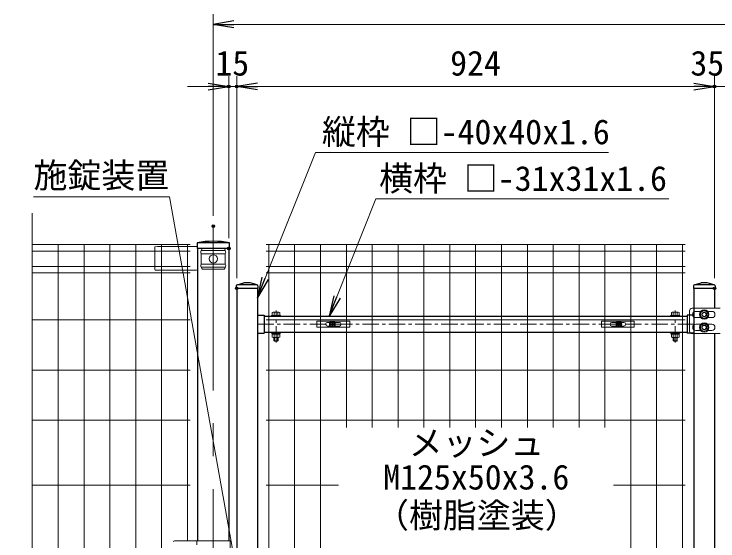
# Model space of a CAD drawing. Units: millimetres, scale not verified. Extents: x -4200 to 4200, y -2970 to 2970.
# Drawn here: x -3004 to -1643, y 620 to 1638 of the extents above; entities that cross this region are included whole.
import ezdxf
from ezdxf.enums import TextEntityAlignment as Align

# ---------------------------------------------------------------- set-up
doc = ezdxf.new("R2010")
doc.units = ezdxf.units.MM
doc.header["$LTSCALE"] = 10
doc.header["$PDMODE"] = 32
doc.header["$PDSIZE"] = 5
doc.linetypes.add('USER1', pattern=[50.8, 31.75, -6.35, 6.35, -6.35])
for name, color, linetype, lineweight in [('0-3_D-STR1', 1, 'Continuous', 25), ('0-4_D-BMK', 2, 'USER1', 13), ('0-5_D-STR-DIM', 7, 'Continuous', 13), ('0-7_Defpoints', 6, 'Continuous', 25), ('0-8_D-STR3', 3, 'Continuous', 13), ('0-A_D-STR-TXT', 7, 'Continuous', 13), ('0-C_D-STR2', 7, 'Continuous', 13)]:
    doc.layers.add(name, color=color, linetype=linetype, lineweight=lineweight)
doc.layers.add('0-6_0', color=7, linetype='Continuous')
doc.styles.add('ＭＳ ゴシック', font='')
doc.styles.get('ＭＳ ゴシック').set_extended_font_data('MS Gothic')

# ---------------------------------------------------------------- blocks, each defined once
blk = doc.blocks.new('_Open')
at = {"layer": '0-6_0'}
blk.add_line((-10, 1.667), (0, 0), dxfattribs=at)
blk.add_lwpolyline([(-10, -1.667), (0, 0), (-10, 0)], dxfattribs=at)
blk = doc.blocks.new('U33')
at = {"layer": '0-3_D-STR1'}
for p, q in [((90, 17196), (90, 17150)), ((510, 17150), (90, 17150)), ((100, 17150), (100, 10180)), ((106.9, 17218.9), (240, 17260)), ((489.6, 17220), (114, 17220)), ((360, 17260), (240, 17260)), ((493.1, 17218.9), (360, 17260)), ((500, 17150), (500, 300)), ((510, 17196), (510, 17150)), ((8930, 17196), (8930, 17150)), ((9350, 17150), (8930, 17150)), ((8940, 17150), (8940, 300)), ((8946.9, 17218.9), (9080, 17260)), ((9329.6, 17220), (8954, 17220)), ((9200, 17260), (9080, 17260)), ((9333.1, 17218.9), (9200, 17260)), ((9340, 17150), (9340, 16765)), ((9350, 17196), (9350, 17150)), ((500, 16632.5), (630, 16632.5)), ((630, 16632.5), (630, 16282.5)), ((630, 16612.5), (8810, 16612.5)), ((8810, 16632.5), (8810, 16282.5)), ((8940, 16632.5), (8810, 16632.5)), ((500, 16282.5), (630, 16282.5)), ((630, 16302.5), (8810, 16302.5)), ((8940, 16282.5), (8810, 16282.5)), ((9340, 16275), (9340, 2650))]:
    blk.add_line(p, q, dxfattribs=at)
for centre, start, end in [((114, 17196), 90, 180), ((486, 17196), 0, 72.84994), ((8954, 17196), 90, 180), ((9326, 17196), 0, 72.84994)]:
    blk.add_arc(centre, 24, start, end, dxfattribs=at)
at = {"layer": '0-4_D-BMK'}
for p, q in [((860, 16104), (860, 16724.9)), ((8580, 16104), (8580, 16724.9)), ((500, 16457.5), (8940, 16457.5))]:
    blk.add_line(p, q, dxfattribs=at)
at = {"layer": '0-7_Defpoints'}
for centre in [(1950, 16457.5), (7490, 16457.5)]:
    blk.add_circle(centre, 40, dxfattribs=at)
at = {"layer": '0-8_D-STR3'}
for p, q in [((9445.8, 16765), (8907.2, 16765)), ((770, 16628.5), (770, 16612.5)), ((770, 16628.5), (950, 16628.5)), ((770, 16612.5), (950, 16612.5)), ((785, 16628.5), (785, 16683)), ((935, 16628.5), (785, 16628.5)), ((916.3, 16688.5), (803.8, 16688.5)), ((822.5, 16628.5), (822.5, 16683)), ((897.5, 16628.5), (897.5, 16683)), ((935, 16628.5), (935, 16683)), ((950, 16628.5), (950, 16612.5)), ((8490, 16628.5), (8490, 16612.5)), ((8670, 16628.5), (8490, 16628.5)), ((8670, 16612.5), (8490, 16612.5)), ((8505, 16628.5), (8505, 16683)), ((8505, 16628.5), (8655, 16628.5)), ((8523.7, 16688.5), (8636.2, 16688.5)), ((8542.5, 16628.5), (8542.5, 16683)), ((8617.5, 16628.5), (8617.5, 16683)), ((8655, 16628.5), (8655, 16683)), ((8670, 16628.5), (8670, 16612.5)), ((8857.2, 16715), (8857.2, 16325)), ((9072.9, 16705), (8977.2, 16705)), ((9207.1, 16705), (9287.2, 16705)), ((9072.9, 16585), (8977.2, 16585)), ((9207.1, 16585), (9287.2, 16585)), ((9072.9, 16455), (8977.2, 16455)), ((9072.9, 16335), (8977.2, 16335)), ((9207.1, 16455), (9287.2, 16455)), ((9207.1, 16335), (9287.2, 16335)), ((770, 16302.5), (770, 16286.5)), ((770, 16302.5), (950, 16302.5)), ((770, 16286.5), (950, 16286.5)), ((785, 16266.5), (785, 16207)), ((803.8, 16201.5), (916.3, 16201.5)), ((820, 16138.5), (820, 16201.5)), ((822.5, 16266.5), (822.5, 16207)), ((830, 16128.5), (830, 16201.5)), ((863.8, 16266.5), (852.2, 16286.5)), ((870.7, 16266.5), (859.1, 16286.5)), ((890, 16128.5), (890, 16201.5)), ((897.5, 16266.5), (897.5, 16207)), ((900, 16138.5), (900, 16201.5)), ((935, 16266.5), (935, 16207)), ((950, 16302.5), (950, 16286.5)), ((8490, 16302.5), (8490, 16286.5)), ((8670, 16302.5), (8490, 16302.5)), ((8670, 16286.5), (8490, 16286.5)), ((8505, 16266.5), (8505, 16207)), ((8636.2, 16201.5), (8523.7, 16201.5)), ((8540, 16138.5), (8540, 16201.5)), ((8542.5, 16266.5), (8542.5, 16207)), ((8550, 16128.5), (8550, 16201.5)), ((8569.3, 16266.5), (8580.8, 16286.5)), ((8576.2, 16266.5), (8587.8, 16286.5)), ((8610, 16128.5), (8610, 16201.5)), ((8617.5, 16266.5), (8617.5, 16207)), ((8620, 16138.5), (8620, 16201.5)), ((8655, 16266.5), (8655, 16207)), ((8670, 16302.5), (8670, 16286.5)), ((9445.8, 16275), (8907.2, 16275)), ((820, 16138.5), (830, 16128.5)), ((820, 16138.5), (900, 16138.5)), ((890, 16128.5), (830, 16128.5)), ((890, 16128.5), (900, 16138.5)), ((8550, 16128.5), (8540, 16138.5)), ((8620, 16138.5), (8540, 16138.5)), ((8550, 16128.5), (8610, 16128.5)), ((8620, 16138.5), (8610, 16128.5))]:
    blk.add_line(p, q, dxfattribs=at)
for points in [[(9140, 16726), (9069.9, 16685.5), (9069.9, 16604.5), (9140, 16564), (9210.2, 16604.5), (9210.2, 16685.5)], [(9140, 16476), (9069.9, 16435.5), (9069.9, 16354.5), (9140, 16314), (9210.2, 16354.5), (9210.2, 16435.5)]]:
    blk.add_lwpolyline(points, close=True, dxfattribs=at)
for points in [[(937, 16266.5), (783, 16266.5), (783, 16286.5)], [(937, 16266.5), (937, 16286.5), (783, 16286.5)], [(8503, 16266.5), (8657, 16266.5), (8657, 16286.5)], [(8503, 16266.5), (8503, 16286.5), (8657, 16286.5)]]:
    blk.add_lwpolyline(points, dxfattribs=at)
for centre, radius in [((9140, 16645), 90), ((9140, 16645), 70.3), ((9140, 16645), 45), ((9140, 16645), 40), ((9140, 16395), 90), ((9140, 16395), 70.3), ((9140, 16395), 45), ((9140, 16395), 40)]:
    blk.add_circle(centre, radius, dxfattribs=at)
for centre, radius, start, end in [((8907.2, 16715), 50, 90, 180), ((803.8, 16654), 34.5, 57.13278, 122.86722), ((860, 16558.6), 129.9, 73.22135, 106.77865), ((916.3, 16654), 34.5, 57.13278, 122.86722), ((8523.7, 16654), 34.5, 57.13278, 122.86722), ((8580, 16558.6), 129.9, 73.22135, 106.77865), ((8636.2, 16654), 34.5, 57.13278, 122.86722), ((8977.2, 16645), 60, 90, 270), ((9287.2, 16645), 60, 270, 90), ((8977.2, 16395), 60, 90, 270), ((9287.2, 16395), 60, 270, 90), ((803.8, 16236), 34.5, 237.13278, 302.86722), ((860, 16331.4), 129.9, 253.22135, 286.77865), ((916.3, 16236), 34.5, 237.13278, 302.86722), ((8523.7, 16236), 34.5, 237.13278, 302.86722), ((8580, 16331.4), 129.9, 253.22135, 286.77865), ((8636.2, 16236), 34.5, 237.13278, 302.86722), ((8907.2, 16325), 50, 180, 270)]:
    blk.add_arc(centre, radius, start, end, dxfattribs=at)
blk = doc.blocks.new('A$Cc5bff5c2')
at = {"layer": '0-8_D-STR3'}
for p, q in [((-297.7, 60), (337.3, 60)), ((-297.7, -60), (-297.7, 60)), ((-95.2, 35), (-45.6, 35)), ((-18.5, 4.2), (-31.5, 3.9)), ((-31.5, 3.9), (-31.5, -4)), ((-4, 31.5), (-4.2, 18.5)), ((-4, 31.5), (4, 31.5)), ((4, 31.5), (4.2, 18.5)), ((18.5, 4.2), (31.5, 3.9)), ((31.5, 3.9), (31.5, -4)), ((45.6, 35), (134.8, 35)), ((-95.2, -35), (-45.6, -35)), ((-18.5, -4.2), (-31.5, -4)), ((-4, -31.5), (-4.2, -18.5)), ((18.5, -4.2), (31.5, -4)), ((45.6, -35), (134.8, -35))]:
    blk.add_line(p, q, dxfattribs=at)
for points in [[(-297.7, -60), (337.3, -60), (337.3, 60)], [(-4, -31.5), (4, -31.5), (4.2, -18.5)]]:
    blk.add_lwpolyline(points, dxfattribs=at)
for radius in [57.5, 52.5]:
    blk.add_circle((0, 0), radius, dxfattribs=at)
for centre, radius, start, end in [((-95.2, 0), 35, 90, 270), ((-19.1, 19), 14.9, 270, 0), ((19.1, 19), 14.9, 180, 270), ((134.8, 0), 35, 270, 90), ((-19.1, -19), 14.9, 0, 90), ((19.1, -19), 14.9, 90, 180)]:
    blk.add_arc(centre, radius, start, end, dxfattribs=at)
blk = doc.blocks.new('A$C5ba32ecb')
at = {"layer": '0-8_D-STR3'}
for p, q in [((-337.5, 60), (297.5, 60)), ((-337.5, -60), (-337.5, 60)), ((-135, 35), (-45.6, 35)), ((-18.5, 4.2), (-31.5, 3.9)), ((-31.5, 3.9), (-31.5, -4)), ((-4, 31.5), (-4.2, 18.5)), ((-4, 31.5), (4, 31.5)), ((4, 31.5), (4.2, 18.5)), ((18.5, 4.2), (31.5, 3.9)), ((31.5, 3.9), (31.5, -4)), ((45.6, 35), (95, 35)), ((-135, -35), (-45.6, -35)), ((-18.5, -4.2), (-31.5, -4)), ((-4, -31.5), (-4.2, -18.5)), ((18.5, -4.2), (31.5, -4)), ((45.6, -35), (95, -35))]:
    blk.add_line(p, q, dxfattribs=at)
for points in [[(-337.5, -60), (297.5, -60), (297.5, 60)], [(-4, -31.5), (4, -31.5), (4.2, -18.5)]]:
    blk.add_lwpolyline(points, dxfattribs=at)
for radius in [57.5, 52.5]:
    blk.add_circle((0, 0), radius, dxfattribs=at)
for centre, radius, start, end in [((-135, 0), 35, 90, 270), ((-19.1, 19), 14.9, 270, 0), ((19.1, 19), 14.9, 180, 270), ((95, 0), 35, 270, 90), ((-19.1, -19), 14.9, 0, 90), ((19.1, -19), 14.9, 90, 180)]:
    blk.add_arc(centre, radius, start, end, dxfattribs=at)
blk = doc.blocks.new('A$Ca8bccbd4')
at = {"layer": '0-8_D-STR3'}
for p, q in [((-337.5, 60), (297.5, 60)), ((-337.5, -60), (-337.5, 60)), ((-135, 35), (-45.6, 35)), ((-18.5, 4.2), (-31.5, 3.9)), ((-31.5, 3.9), (-31.5, -4)), ((-4, 31.5), (-4.2, 18.5)), ((-4, 31.5), (4, 31.5)), ((4, 31.5), (4.2, 18.5)), ((18.5, 4.2), (31.5, 3.9)), ((31.5, 3.9), (31.5, -4)), ((45.6, 35), (95, 35)), ((-135, -35), (-45.6, -35)), ((-18.5, -4.2), (-31.5, -4)), ((-4, -31.5), (-4.2, -18.5)), ((18.5, -4.2), (31.5, -4)), ((45.6, -35), (95, -35))]:
    blk.add_line(p, q, dxfattribs=at)
for points in [[(-337.5, -60), (297.5, -60), (297.5, 60)], [(-4, -31.5), (4, -31.5), (4.2, -18.5)]]:
    blk.add_lwpolyline(points, dxfattribs=at)
for radius in [57.5, 52.5]:
    blk.add_circle((0, 0), radius, dxfattribs=at)
for centre, radius, start, end in [((-135, 0), 35, 90, 270), ((-19.1, 19), 14.9, 270, 0), ((19.1, 19), 14.9, 180, 270), ((95, 0), 35, 270, 90), ((-19.1, -19), 14.9, 0, 90), ((19.1, -19), 14.9, 90, 180)]:
    blk.add_arc(centre, radius, start, end, dxfattribs=at)

msp = doc.modelspace()

# ---------------------------------------------------------------- linework, layer by layer
at = {"layer": '0-3_D-STR1'}
for p, q in [((-2587.6, 1195.99), (-2650.5, 1195.99)), ((-2587.6, 1195.99), (-2650.5, 1195.99)), ((-2650.5, 1195.99), (-2650.5, 1184.99)), ((-2587.6, 1184.99), (-2650.5, 1184.99)), ((-2649.3, 1184.99), (-2649.3, 620.24)), ((-2588.8, 1184.99), (-2588.8, 620.24)), ((-2587.6, 1184.99), (-2587.6, 1195.99)), ((-2587.6, 1184.99), (-2587.6, 1195.99))]:
    msp.add_line(p, q, dxfattribs=at)
msp.add_arc((-2619.05, 1036.56), 162.5, 78.84081, 101.15919, dxfattribs=at)
msp.add_arc((-2619.05, 1036.56), 162.5, 78.84081, 101.15919, dxfattribs=at)
at = {"layer": '0-4_D-BMK'}
msp.add_line((-2619.05, 1228.23), (-2619.05, -917.59), dxfattribs=at)
at = {"layer": '0-5_D-STR-DIM'}
for p, q in [((-2619.05, 1248.23), (-2619.05, 1637.98)), ((-2579.05, 1617.98), (-1624.05, 1617.98)), ((-2588.8, 1204.99), (-2588.8, 1517.98)), ((-2573.8, 1127.99), (-2573.8, 1517.98)), ((-2573.8, 1127.99), (-2573.8, 1517.98)), ((-1649.8, 1127.99), (-1649.8, 1517.98)), ((-1649.8, 1127.99), (-1649.8, 1517.98)), ((-2628.8, 1497.98), (-2668.8, 1497.98)), ((-2573.8, 1497.98), (-2588.8, 1497.98)), ((-1689.8, 1497.98), (-2533.8, 1497.98)), ((-2533.8, 1497.98), (-2493.8, 1497.98)), ((-1689.8, 1497.98), (-1729.8, 1497.98)), ((-1614.3, 1497.98), (-1649.8, 1497.98))]:
    msp.add_line(p, q, dxfattribs=at)
at = {"layer": '0-7_Defpoints'}
for p in [(-2588.8, 1497.98), (-2573.8, 1497.98), (-1649.8, 1497.98), (-2619.05, 1228.23), (-2588.8, 1184.99), (-2573.8, 1107.99), (-1649.8, 1107.99)]:
    msp.add_point(p, dxfattribs=at)
at = {"layer": '0-8_D-STR3'}
for p, q in [((-2727.05, 1188.99), (-2732.05, 1187.99)), ((-2732.05, 1187.99), (-2732.05, 1144.17)), ((-2727.05, 1188.99), (-2651.17, 1188.99)), ((-2651.17, 1188.99), (-2650.5, 1188.66)), ((-2638.25, 1184.99), (-2599.84, 1184.99)), ((-2642.25, 1180.99), (-2595.84, 1180.99)), ((-2642.25, 1174.99), (-2642.25, 1154.99)), ((-2642.25, 1174.99), (-2595.84, 1174.99)), ((-2595.84, 1174.99), (-2595.84, 1154.99)), ((-2649.3, 1143.59), (-2651.26, 1143.17)), ((-2642.25, 1154.99), (-2595.84, 1154.99)), ((-2642.25, 1148.99), (-2595.84, 1148.99)), ((-2638.25, 1144.99), (-2599.84, 1144.99)), ((-2651.26, 1143.17), (-2731.05, 1143.17)), ((-2586.5, 620.24), (-2694.05, 620.24)), ((-2651.2, 620.24), (-2651.2, 612.24)), ((-2586.5, 620.24), (-2586.5, 599.24))]:
    msp.add_line(p, q, dxfattribs=at)
msp.add_circle((-2619.05, 1164.99), 8, dxfattribs=at)
for centre, radius, start, end in [((-2638.25, 1180.99), 4, 90, 180), ((-2599.84, 1180.99), 4, 0, 90), ((-2637, 1177.99), 6.05, 150.26731, 209.73269), ((-2601.09, 1177.99), 6.05, 330.26731, 29.73269), ((-2731.05, 1144.17), 1, 180, 270), ((-2636.98, 1151.99), 6.07, 150.37394, 209.62606), ((-2638.25, 1148.99), 4, 180, 270), ((-2599.84, 1148.99), 4, 270, 0), ((-2601.12, 1151.99), 6.07, 330.37394, 29.62606), ((-2694.05, 618.24), 2, 90, 180)]:
    msp.add_arc(centre, radius, start, end, dxfattribs=at)
at = {"layer": '0-A_D-STR-TXT'}
for points in [[(-1854.99, 1370.7), (-2421.5, 1370.7), (-2518.92, 1127.46)], [(-2966.99, 1284.7), (-2703.67, 1284.7), (-2560.83, 485.36)], [(-1737.95, 1281.19), (-2304.45, 1281.19), (-2379.97, 1091.4)]]:
    msp.add_lwpolyline(points, dxfattribs=at)
at = {"layer": '0-C_D-STR2'}
for p, q in [((-2664.05, 1192.99), (-2969.05, 1192.99)), ((-2919.05, 1192.99), (-2919.05, -577.01)), ((-2869.05, 1192.99), (-2869.05, -577.01)), ((-2819.05, 1192.99), (-2819.05, -577.01)), ((-2769.05, 1192.99), (-2769.05, -577.01)), ((-2719.05, 1192.99), (-2719.05, -577.01)), ((-2669.05, 1192.99), (-2669.05, 620.24)), ((-1706.8, 1192.99), (-2516.8, 1192.99)), ((-2511.8, 1192.99), (-2511.8, -577.01)), ((-2461.8, 1192.99), (-2461.8, -577.01)), ((-2411.8, 1192.99), (-2411.8, -577.01)), ((-2361.8, 1192.99), (-2361.8, 839.12)), ((-2311.8, 1192.99), (-2311.8, 839.12)), ((-2261.8, 1192.99), (-2261.8, 839.12)), ((-2211.8, 1192.99), (-2211.8, 839.12)), ((-2161.8, 1192.99), (-2161.8, 839.12)), ((-2111.8, 1192.99), (-2111.8, 839.12)), ((-2061.8, 1192.99), (-2061.8, 839.12)), ((-2011.8, 1192.99), (-2011.8, 839.12)), ((-1961.8, 1192.99), (-1961.8, 839.12)), ((-1911.8, 1192.99), (-1911.8, 839.12)), ((-1861.8, 1192.99), (-1861.8, 839.12)), ((-1811.8, 1192.99), (-1811.8, -577.01)), ((-1761.8, 1192.99), (-1761.8, -577.01)), ((-1711.8, 1192.99), (-1711.8, -577.01)), ((-2664.05, 1179.89), (-2969.05, 1179.89)), ((-1706.8, 1179.89), (-2516.8, 1179.89)), ((-2664.05, 1150.09), (-2969.05, 1150.09)), ((-1706.8, 1150.09), (-2516.8, 1150.09)), ((-2664.05, 1138.23), (-2969.05, 1138.23)), ((-1706.8, 1138.23), (-2516.8, 1138.23)), ((-2664.05, 1046.99), (-2969.05, 1046.99)), ((-1706.8, 1046.99), (-2516.8, 1046.99)), ((-2664.05, 949.99), (-2969.05, 949.99)), ((-1706.8, 949.99), (-2516.8, 949.99)), ((-2664.05, 852.99), (-2969.05, 852.99)), ((-1706.8, 852.99), (-2516.8, 852.99)), ((-2664.05, 727.99), (-2969.05, 727.99)), ((-2377.2, 727.99), (-2516.8, 727.99)), ((-1706.8, 727.99), (-1845.1, 727.99))]:
    msp.add_line(p, q, dxfattribs=at)
msp.add_lwpolyline([(-2969.05, -742.01), (-2969.05, 282.34), (-3004.29, 295.16), (-2933.81, 320.81), (-2969.05, 333.64), (-2969.05, 1252.99)], dxfattribs=at)

# ---------------------------------------------------------------- block references
at = {"layer": '0-5_D-STR-DIM', "xscale": 4, "yscale": 4, "rotation": 180}
for p in [(-2619.05, 1617.98), (-2573.8, 1497.98), (-2573.8, 1497.98)]:
    msp.add_blockref('_Open', p, dxfattribs=at)
at = {"layer": '0-5_D-STR-DIM'}
for name, p, xscale, yscale in [('_Open', (-2588.8, 1497.98), 4, 4), ('_Open', (-1649.8, 1497.98), 4, 4), ('_Open', (-1649.8, 1497.98), 4, 4), ('U33', (-2583.8, -607.01), 0.1, 0.1), ('A$Cc5bff5c2', (-2388.77, 1038.74), 0.1, 0.1), ('A$C5ba32ecb', (-1834.8, 1038.74), 0.1, 0.1)]:
    msp.add_blockref(name, p, dxfattribs=dict(at, xscale=xscale, yscale=yscale))
at = {"layer": '0-A_D-STR-TXT', "xscale": 4, "yscale": 4}
for p, rotation in [((-2533.8, 1090.33), 248.17157), ((-2394.76, 1054.24), 248.30114)]:
    msp.add_blockref('_Open', p, dxfattribs=dict(at, rotation=rotation))
at = {"layer": '0-C_D-STR2', "yscale": 0.1}
for p, xscale in [((-2388.8, 1038.74), -0.1), ((-1834.8, 1038.74), 0.1)]:
    msp.add_blockref('A$Ca8bccbd4', p, dxfattribs=dict(at, xscale=xscale))

# ---------------------------------------------------------------- texts
at = {"layer": '0-5_D-STR-DIM', "style": 'ＭＳ ゴシック'}
for s, p in [('15', (-2615.05, 1504.73)), ('924', (-2161.05, 1504.73)), ('35.5', (-1696.52, 1504.73))]:
    msp.add_text(s, height=48.09, dxfattribs=at).set_placement(p, align=Align.BOTTOM_LEFT)
at = {"layer": '0-A_D-STR-TXT', "style": 'ＭＳ ゴシック'}
for s, p in [('縦枠 □-40x40x1.6 ', (-2408.98, 1372.01)), ('施錠装置', (-2966.69, 1287.91)), ('横枠 □-31x31x1.6', (-2298.42, 1281.97)), ('メッシュ', (-2241.25, 770.99)), ('（樹脂塗装）', (-2306.22, 630.99))]:
    msp.add_text(s, height=48.09, dxfattribs=at).set_placement(p, align=Align.BOTTOM_LEFT)
at = {"layer": '0-C_D-STR2', "style": 'ＭＳ ゴシック'}
msp.add_text('M125x50x3.6', height=48.09, dxfattribs=at).set_placement((-2290.48, 704.87), align=Align.BOTTOM_LEFT)

doc.saveas('drawing.dxf')
